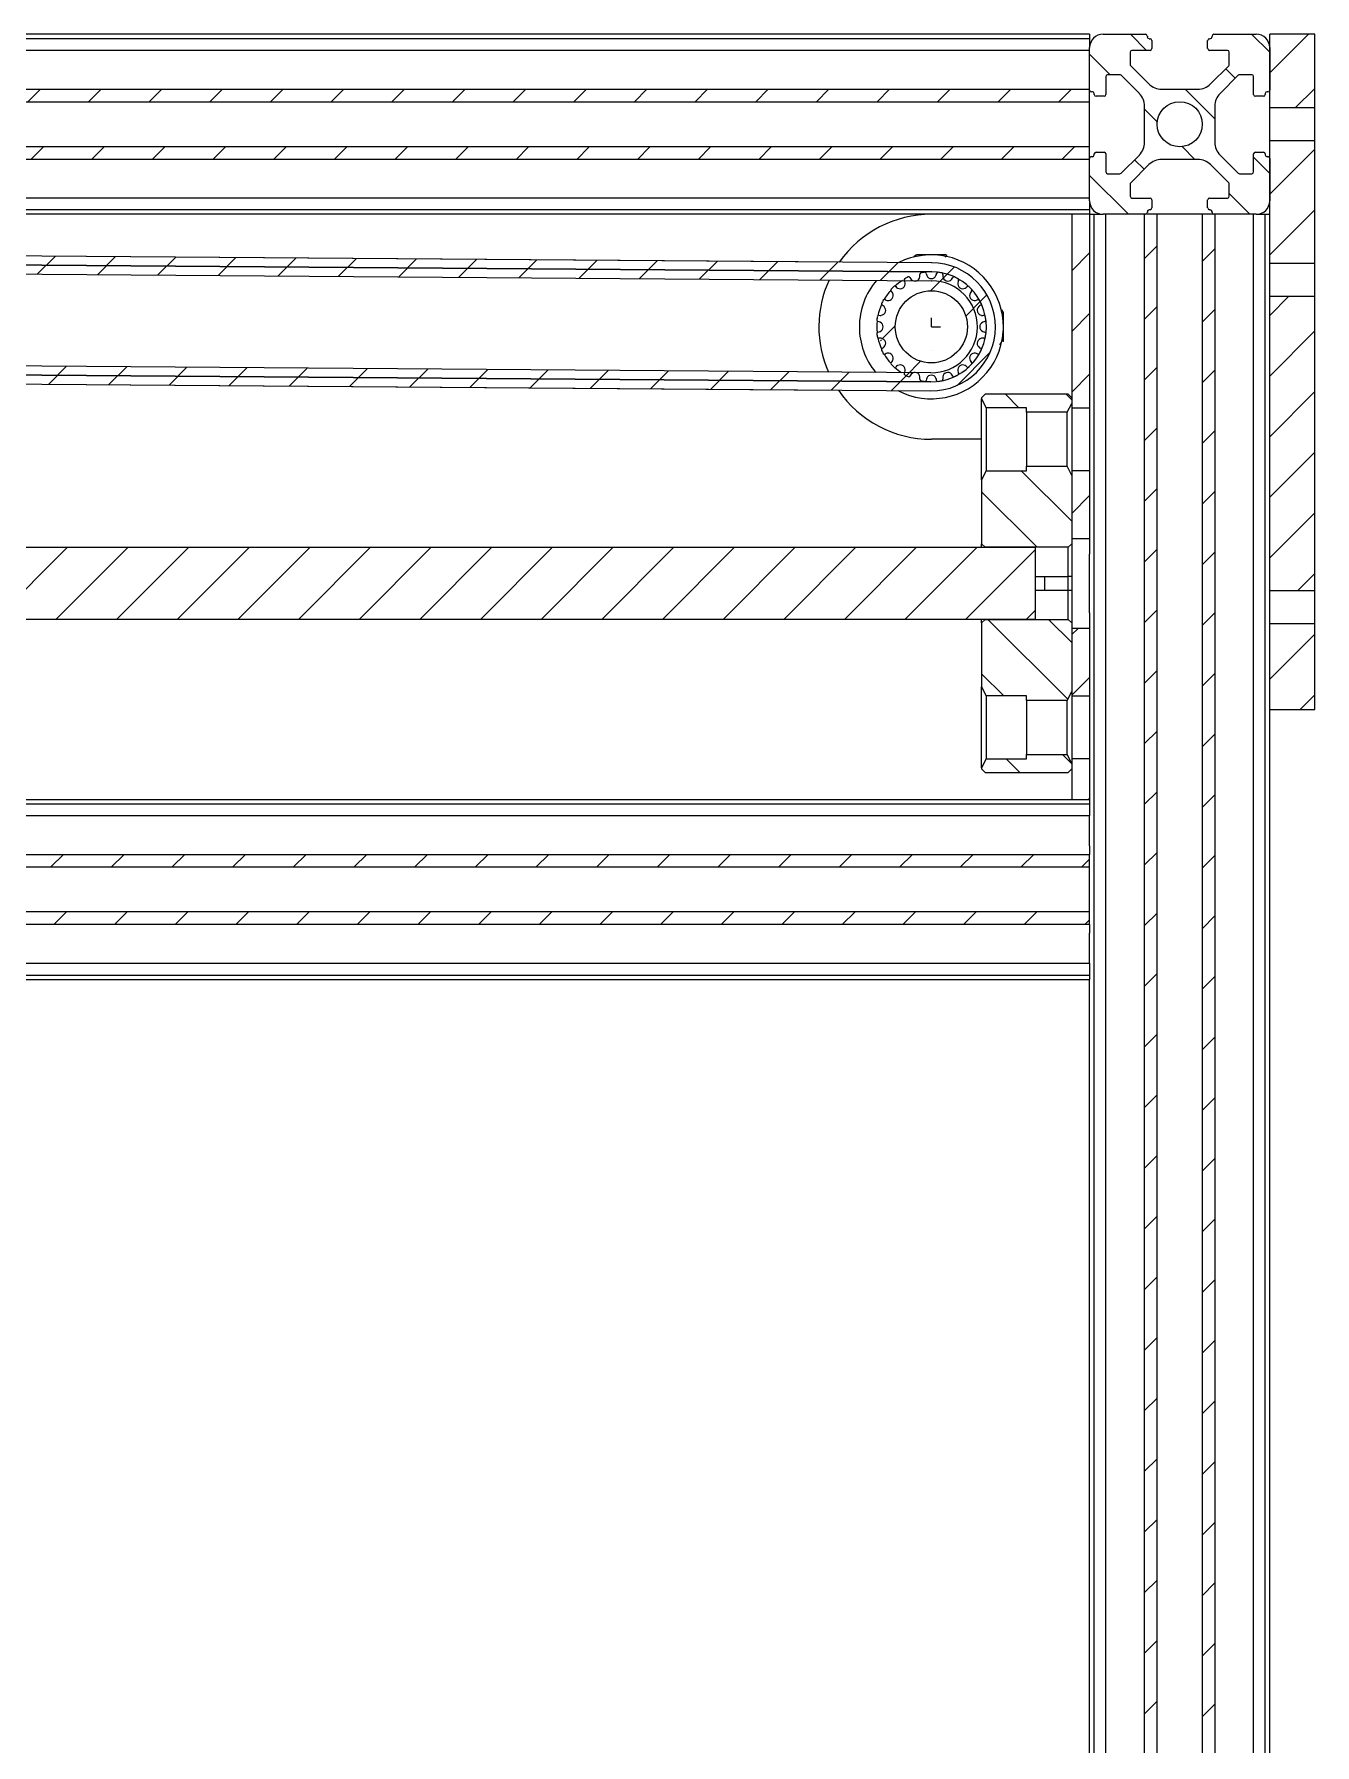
# Model space of a CAD drawing. Header units: millimetres. Extents: x -300 to 1184, y 5 to 1469.
# Drawn here: x 852.9 to 947.7, y 609.6 to 736.2 of the extents above; entities that cross this region are included whole.
import ezdxf

# ---------------------------------------------------------------- set-up
doc = ezdxf.new("R2010")
doc.units = ezdxf.units.MM
doc.linetypes.add('CENTERX2', pattern=[20.32, 12.7, -2.54, 2.54, -2.54])

msp = doc.modelspace()

# ---------------------------------------------------------------- hatches: boundary and pattern name
at = {"linetype": 'Continuous', "lineweight": 18}
h = msp.add_hatch(dxfattribs=at)
h.set_pattern_fill('ANSI31', angle=90, style=0)
edge = h.paths.add_edge_path(flags=0)
edge.add_arc((933.32, 726.04), 0.133, 270, 315, ccw=False)
edge.add_line((933.32, 725.9), (932.41, 725.9))
edge.add_arc((932.41, 726.04), 0.133, 180, 270, ccw=False)
edge.add_line((932.28, 726.04), (932.28, 727.37))
edge.add_arc((932.15, 727.37), 0.133, 0, 90)
edge.add_line((932.15, 727.5), (931.55, 727.5))
edge.add_arc((931.55, 727.37), 0.133, 90, 180)
edge.add_line((931.41, 727.37), (931.41, 727.3))
edge.add_arc((931.28, 727.3), 0.133, 270, 360, ccw=False)
edge.add_line((931.28, 727.17), (931.21, 727.17))
edge.add_arc((931.21, 727.04), 0.133, 90, 180)
edge.add_line((931.08, 727.04), (931.08, 723.9))
edge.add_arc((932.08, 723.9), 1, 180, 270)
edge.add_line((932.08, 722.9), (935.21, 722.9))
edge.add_arc((935.21, 723.04), 0.133, 270, 360)
edge.add_line((935.35, 723.04), (935.35, 723.1))
edge.add_arc((935.48, 723.1), 0.133, 90, 180, ccw=False)
edge.add_line((935.48, 723.24), (935.55, 723.24))
edge.add_arc((935.55, 723.37), 0.133, 270, 360)
edge.add_line((935.68, 723.37), (935.68, 723.97))
edge.add_arc((935.55, 723.97), 0.133, 0, 90)
edge.add_line((935.55, 724.1), (934.21, 724.1))
edge.add_arc((934.21, 724.24), 0.133, 180, 270, ccw=False)
edge.add_line((934.08, 724.24), (934.08, 725.14))
edge.add_arc((934.21, 725.14), 0.133, 135, 180, ccw=False)
edge.add_line((934.12, 725.23), (935.46, 726.58))
edge.add_arc((936.41, 725.64), 1.33, 90, 135, ccw=False)
edge.add_line((936.41, 726.97), (939.09, 726.97))
edge.add_arc((939.09, 725.64), 1.33, 45, 90, ccw=False)
edge.add_line((940.03, 726.58), (941.38, 725.23))
edge.add_arc((941.28, 725.14), 0.133, 0, 45, ccw=False)
edge.add_line((941.41, 725.14), (941.41, 724.24))
edge.add_arc((941.28, 724.24), 0.133, 270, 360, ccw=False)
edge.add_line((941.28, 724.1), (939.95, 724.1))
edge.add_arc((939.95, 723.97), 0.133, 90, 180)
edge.add_line((939.81, 723.97), (939.81, 723.37))
edge.add_arc((939.95, 723.37), 0.133, 180, 270)
edge.add_line((939.95, 723.24), (940.01, 723.24))
edge.add_arc((940.01, 723.1), 0.133, 0, 90, ccw=False)
edge.add_line((940.15, 723.1), (940.15, 723.04))
edge.add_arc((940.28, 723.04), 0.133, 180, 270)
edge.add_line((940.28, 722.9), (943.41, 722.9))
edge.add_arc((943.41, 723.9), 1, 270, 360)
edge.add_line((944.41, 723.9), (944.41, 727.04))
edge.add_arc((944.28, 727.04), 0.133, 0, 90)
edge.add_line((944.28, 727.17), (944.21, 727.17))
edge.add_arc((944.21, 727.3), 0.133, 180, 270, ccw=False)
edge.add_line((944.08, 727.3), (944.08, 727.37))
edge.add_arc((943.95, 727.37), 0.133, 0, 90)
edge.add_line((943.95, 727.5), (943.35, 727.5))
edge.add_arc((943.35, 727.37), 0.133, 90, 180)
edge.add_line((943.21, 727.37), (943.21, 726.04))
edge.add_arc((943.08, 726.04), 0.133, 270, 360, ccw=False)
edge.add_line((943.08, 725.9), (942.18, 725.9))
edge.add_arc((942.18, 726.04), 0.133, 225, 270, ccw=False)
edge.add_line((942.08, 725.94), (940.74, 727.29))
edge.add_arc((941.68, 728.23), 1.33, 180, 225, ccw=False)
edge.add_line((940.35, 728.23), (940.35, 730.91))
edge.add_arc((941.68, 730.91), 1.33, 135, 180, ccw=False)
edge.add_line((940.74, 731.85), (942.08, 733.2))
edge.add_arc((942.18, 733.1), 0.133, 90, 135, ccw=False)
edge.add_line((942.18, 733.24), (943.08, 733.24))
edge.add_arc((943.08, 733.1), 0.133, 0, 90, ccw=False)
edge.add_line((943.21, 733.1), (943.21, 731.77))
edge.add_arc((943.35, 731.77), 0.133, 180, 270)
edge.add_line((943.35, 731.64), (943.95, 731.64))
edge.add_arc((943.95, 731.77), 0.133, 270, 360)
edge.add_line((944.08, 731.77), (944.08, 731.84))
edge.add_arc((944.21, 731.84), 0.133, 90, 180, ccw=False)
edge.add_line((944.21, 731.97), (944.28, 731.97))
edge.add_arc((944.28, 732.1), 0.133, 270, 360)
edge.add_line((944.41, 732.1), (944.41, 735.24))
edge.add_arc((943.41, 735.24), 1, 0, 90)
edge.add_line((943.41, 736.24), (940.28, 736.24))
edge.add_arc((940.28, 736.1), 0.133, 90, 180)
edge.add_line((940.15, 736.1), (940.15, 736.04))
edge.add_arc((940.01, 736.04), 0.133, 270, 360, ccw=False)
edge.add_line((940.01, 735.9), (939.95, 735.9))
edge.add_arc((939.95, 735.77), 0.133, 90, 180)
edge.add_line((939.81, 735.77), (939.81, 735.17))
edge.add_arc((939.95, 735.17), 0.133, 180, 270)
edge.add_line((939.95, 735.04), (941.28, 735.04))
edge.add_arc((941.28, 734.9), 0.133, 0, 90, ccw=False)
edge.add_line((941.41, 734.9), (941.41, 734))
edge.add_arc((941.28, 734), 0.133, 315, 360, ccw=False)
edge.add_line((941.38, 733.9), (940.03, 732.56))
edge.add_arc((939.09, 733.5), 1.33, 270, 315, ccw=False)
edge.add_line((939.09, 732.17), (936.41, 732.17))
edge.add_arc((936.41, 733.5), 1.33, 225, 270, ccw=False)
edge.add_line((935.46, 732.56), (934.12, 733.9))
edge.add_arc((934.21, 734), 0.133, 180, 225, ccw=False)
edge.add_line((934.08, 734), (934.08, 734.9))
edge.add_arc((934.21, 734.9), 0.133, 90, 180, ccw=False)
edge.add_line((934.21, 735.04), (935.55, 735.04))
edge.add_arc((935.55, 735.17), 0.133, 270, 360)
edge.add_line((935.68, 735.17), (935.68, 735.77))
edge.add_arc((935.55, 735.77), 0.133, 0, 90)
edge.add_line((935.55, 735.9), (935.48, 735.9))
edge.add_arc((935.48, 736.04), 0.133, 180, 270, ccw=False)
edge.add_line((935.35, 736.04), (935.35, 736.1))
edge.add_arc((935.21, 736.1), 0.133, 0, 90)
edge.add_line((935.21, 736.24), (932.08, 736.24))
edge.add_arc((932.08, 735.24), 1, 90, 180)
edge.add_line((931.08, 735.24), (931.08, 732.1))
edge.add_arc((931.21, 732.1), 0.133, 180, 270)
edge.add_line((931.21, 731.97), (931.28, 731.97))
edge.add_arc((931.28, 731.84), 0.133, 0, 90, ccw=False)
edge.add_line((931.41, 731.84), (931.41, 731.77))
edge.add_arc((931.55, 731.77), 0.133, 180, 270)
edge.add_line((931.55, 731.64), (932.15, 731.64))
edge.add_arc((932.15, 731.77), 0.133, 270, 360)
edge.add_line((932.28, 731.77), (932.28, 733.1))
edge.add_arc((932.41, 733.1), 0.133, 90, 180, ccw=False)
edge.add_line((932.41, 733.24), (933.32, 733.24))
edge.add_arc((933.32, 733.1), 0.133, 45, 90, ccw=False)
edge.add_line((933.41, 733.2), (934.76, 731.85))
edge.add_arc((933.81, 730.91), 1.33, 0, 45, ccw=False)
edge.add_line((935.15, 730.91), (935.15, 728.23))
edge.add_arc((933.81, 728.23), 1.33, 315, 360, ccw=False)
edge.add_line((934.76, 727.29), (933.41, 725.94))
edge = h.paths.add_edge_path(flags=0)
edge.add_arc((937.75, 729.57), 1.67, 0, 360)
h = msp.add_hatch(dxfattribs=at)
h.set_pattern_fill('ANSI31', style=0)
h.paths.add_polyline_path([(947.75, 730.78), (947.75, 736.24), (944.41, 736.24), (944.41, 730.78)], flags=0)
h = msp.add_hatch(dxfattribs=at)
h.set_pattern_fill('ANSI31', style=0)
h.paths.add_polyline_path([(686.41, 732.17), (686.41, 731.24), (931.08, 731.24), (931.08, 732.17)], flags=0)
h = msp.add_hatch(dxfattribs=at)
h.set_pattern_fill('ANSI31', style=0)
h.paths.add_polyline_path([(944.41, 719.26), (947.75, 719.26), (947.75, 728.36), (944.41, 728.36)], flags=0)
h = msp.add_hatch(dxfattribs=at)
h.set_pattern_fill('ANSI31', style=0)
h.paths.add_polyline_path([(931.08, 726.97), (931.08, 727.9), (686.41, 727.9), (686.41, 726.97)], flags=0)
h = msp.add_hatch(dxfattribs=at)
h.set_pattern_fill('ANSI31', style=0)
h.paths.add_polyline_path([(931.08, 708.57), (931.08, 722.9), (929.75, 722.9), (929.75, 708.57)], flags=0)
h = msp.add_hatch(dxfattribs=at)
h.set_pattern_fill('ANSI31', style=0)
h.paths.add_polyline_path([(935.15, 722.9), (935.15, 482.9), (936.08, 482.9), (936.08, 722.9)], flags=0)
h = msp.add_hatch(dxfattribs=at)
h.set_pattern_fill('ANSI31', style=0)
h.paths.add_polyline_path([(939.41, 722.9), (939.41, 482.9), (940.35, 482.9), (940.35, 722.9)], flags=0)
h = msp.add_hatch(dxfattribs=at)
h.set_pattern_fill('ANSI31', style=0)
edge = h.paths.add_edge_path(flags=0)
edge.add_line((919.4, 719.31), (919.36, 719.31))
edge.add_line((919.36, 719.31), (699.78, 720.98))
edge.add_arc((699.75, 716.24), 4.74, 89.6263, 269.6263)
edge.add_line((699.72, 711.49), (919.33, 709.83))
edge.add_arc((919.36, 714.57), 4.74, 269.6263, 449.6263)
edge = h.paths.add_edge_path(flags=0)
edge.add_arc((699.75, 716.24), 3.41, 89.4801, 269.4801, ccw=False)
edge.add_line((699.78, 719.64), (919.36, 717.98))
edge.add_line((919.36, 717.98), (919.4, 717.98))
edge.add_arc((919.36, 714.57), 3.41, -90.5199, 89.4801, ccw=False)
edge.add_line((919.33, 711.16), (699.72, 712.83))
h = msp.add_hatch(dxfattribs=at)
h.set_pattern_fill('ANSI31', style=0)
edge = h.paths.add_edge_path(flags=0)
edge.add_arc((919.36, 714.57), 4.07, 187.0262, 190.9738)
edge.add_arc((915.46, 713.81), 0.1, 190.9738, 278.9317)
edge.add_arc((915.58, 713.06), 0.667, 83.932, 98.9317, ccw=False)
edge.add_arc((915.61, 713.35), 0.37, -47.932, 83.932, ccw=False)
edge.add_arc((915.41, 713.57), 0.667, 297.0683, 312.068, ccw=False)
edge.add_arc((915.76, 712.89), 0.1, 117.0683, 205.0262)
edge.add_arc((919.36, 714.57), 4.07, 205.0262, 208.9738)
edge.add_arc((915.89, 712.64), 0.1, 208.9738, 296.9317)
edge.add_arc((916.23, 711.96), 0.667, 101.932, 116.9317, ccw=False)
edge.add_arc((916.17, 712.25), 0.37, -29.932, 101.932, ccw=False)
edge.add_arc((915.92, 712.4), 0.667, 315.0683, 330.068, ccw=False)
edge.add_arc((916.46, 711.86), 0.1, 135.0683, 223.0262)
edge.add_arc((919.36, 714.57), 4.07, 223.0262, 226.9738)
edge.add_arc((916.65, 711.66), 0.1, 226.9738, 314.9317)
edge.add_arc((917.19, 711.12), 0.667, 119.932, 134.9317, ccw=False)
edge.add_arc((917.05, 711.38), 0.37, -11.932, 119.932, ccw=False)
edge.add_arc((916.76, 711.44), 0.667, 333.0683, 348.068, ccw=False)
edge.add_arc((917.44, 711.09), 0.1, 153.0683, 241.0262)
edge.add_arc((919.36, 714.57), 4.07, 241.0262, 244.9738)
edge.add_arc((917.68, 710.97), 0.1, 244.9738, 332.9317)
edge.add_arc((918.37, 710.62), 0.667, 137.932, 152.9317, ccw=False)
edge.add_arc((918.15, 710.82), 0.37, 6.068, 137.932, ccw=False)
edge.add_arc((917.85, 710.79), 0.667, -8.9317, 6.068, ccw=False)
edge.add_arc((918.61, 710.67), 0.1, 171.0683, 259.0262)
edge.add_arc((919.36, 714.57), 4.07, 259.0262, 262.9738)
edge.add_arc((918.88, 710.62), 0.1, 262.9738, 350.9317)
edge.add_arc((919.64, 710.5), 0.667, 155.932, 170.9317, ccw=False)
edge.add_arc((919.36, 710.62), 0.37, 24.068, 155.932, ccw=False)
edge.add_arc((919.09, 710.5), 0.667, 9.0683, 24.068, ccw=False)
edge.add_arc((919.85, 710.62), 0.1, 189.0683, 277.0262)
edge.add_arc((919.36, 714.57), 4.07, 277.0262, 280.9738)
edge.add_arc((920.12, 710.67), 0.1, 280.9738, 368.9317)
edge.add_arc((920.88, 710.79), 0.667, 173.932, 188.9317, ccw=False)
edge.add_arc((920.58, 710.82), 0.37, 42.068, 173.932, ccw=False)
edge.add_arc((920.36, 710.62), 0.667, 27.0683, 42.068, ccw=False)
edge.add_arc((921.05, 710.97), 0.1, 207.0683, 295.0262)
edge.add_arc((919.36, 714.57), 4.07, 295.0262, 298.9738)
edge.add_arc((921.29, 711.09), 0.1, 298.9738, 386.9317)
edge.add_arc((921.97, 711.44), 0.667, 191.932, 206.9317, ccw=False)
edge.add_arc((921.68, 711.38), 0.37, 60.068, 191.932, ccw=False)
edge.add_arc((921.53, 711.12), 0.667, 45.0683, 60.068, ccw=False)
edge.add_arc((922.08, 711.66), 0.1, 225.0683, 313.0262)
edge.add_arc((919.36, 714.57), 4.07, 313.0262, 316.9738)
edge.add_arc((922.27, 711.86), 0.1, 316.9738, 404.9317)
edge.add_arc((922.81, 712.4), 0.667, 209.932, 224.9317, ccw=False)
edge.add_arc((922.56, 712.25), 0.37, 78.068, 209.932, ccw=False)
edge.add_arc((922.49, 711.96), 0.667, 63.0683, 78.068, ccw=False)
edge.add_arc((922.84, 712.64), 0.1, 243.0683, 331.0262)
edge.add_arc((919.36, 714.57), 4.07, 331.0262, 334.9738)
edge.add_arc((922.97, 712.89), 0.1, 334.9738, 422.9317)
edge.add_arc((923.31, 713.57), 0.667, 227.932, 242.9317, ccw=False)
edge.add_arc((923.12, 713.35), 0.37, 96.068, 227.932, ccw=False)
edge.add_arc((923.15, 713.06), 0.667, 81.0683, 96.068, ccw=False)
edge.add_arc((923.27, 713.81), 0.1, 261.0683, 349.0262)
edge.add_arc((919.36, 714.57), 4.07, 349.0262, 352.9738)
edge.add_arc((923.31, 714.08), 0.1, 352.9738, 440.9317)
edge.add_arc((923.43, 714.84), 0.667, 245.932, 260.9317, ccw=False)
edge.add_arc((923.31, 714.57), 0.37, 114.068, 245.932, ccw=False)
edge.add_arc((923.43, 714.3), 0.667, 99.0683, 114.068, ccw=False)
edge.add_arc((923.31, 715.06), 0.1, 279.0683, 367.0262)
edge.add_arc((919.36, 714.57), 4.07, 7.0262, 10.9738)
edge.add_arc((923.27, 715.33), 0.1, 10.9738, 98.9317)
edge.add_arc((923.15, 716.08), 0.667, 263.932, 278.9317, ccw=False)
edge.add_arc((923.12, 715.79), 0.37, 132.068, 263.932, ccw=False)
edge.add_arc((923.31, 715.57), 0.667, 117.0683, 132.068, ccw=False)
edge.add_arc((922.97, 716.25), 0.1, 297.0683, 385.0262)
edge.add_arc((919.36, 714.57), 4.07, 25.0262, 28.9738)
edge.add_arc((922.84, 716.49), 0.1, 28.9738, 116.9317)
edge.add_arc((922.49, 717.18), 0.667, 281.932, 296.9317, ccw=False)
edge.add_arc((922.56, 716.89), 0.37, 150.068, 281.932, ccw=False)
edge.add_arc((922.81, 716.74), 0.667, 135.0683, 150.068, ccw=False)
edge.add_arc((922.27, 717.28), 0.1, 315.0683, 403.0262)
edge.add_arc((919.36, 714.57), 4.07, 43.0262, 46.9738)
edge.add_arc((922.08, 717.47), 0.1, 46.9738, 134.9317)
edge.add_arc((921.53, 718.02), 0.667, 299.932, 314.9317, ccw=False)
edge.add_arc((921.68, 717.76), 0.37, 168.068, 299.932, ccw=False)
edge.add_arc((921.97, 717.7), 0.667, 153.0683, 168.068, ccw=False)
edge.add_arc((921.29, 718.05), 0.1, 333.0683, 421.0262)
edge.add_arc((919.36, 714.57), 4.07, 61.0262, 64.9738)
edge.add_arc((921.05, 718.17), 0.1, 64.9738, 152.9317)
edge.add_arc((920.36, 718.52), 0.667, 317.932, 332.9317, ccw=False)
edge.add_arc((920.58, 718.32), 0.37, 186.068, 317.932, ccw=False)
edge.add_arc((920.88, 718.35), 0.667, 171.0683, 186.068, ccw=False)
edge.add_arc((920.12, 718.47), 0.1, 351.0683, 439.0262)
edge.add_arc((919.36, 714.57), 4.07, 79.0262, 82.9738)
edge.add_arc((919.85, 718.51), 0.1, 82.9738, 170.9317)
edge.add_arc((919.09, 718.63), 0.667, 335.932, 350.9317, ccw=False)
edge.add_arc((919.36, 718.51), 0.37, 204.068, 335.932, ccw=False)
edge.add_arc((919.64, 718.63), 0.667, 189.0683, 204.068, ccw=False)
edge.add_arc((918.88, 718.51), 0.1, 9.0683, 97.0262)
edge.add_arc((919.36, 714.57), 4.07, 97.0262, 100.9738)
edge.add_arc((918.61, 718.47), 0.1, 100.9738, 188.9317)
edge.add_arc((917.85, 718.35), 0.667, -6.068, 8.9317, ccw=False)
edge.add_arc((918.15, 718.32), 0.37, 222.068, 353.932, ccw=False)
edge.add_arc((918.37, 718.52), 0.667, 207.0683, 222.068, ccw=False)
edge.add_arc((917.68, 718.17), 0.1, 27.0683, 115.0262)
edge.add_arc((919.36, 714.57), 4.07, 115.0262, 118.9738)
edge.add_arc((917.44, 718.05), 0.1, 118.9738, 206.9317)
edge.add_arc((916.76, 717.7), 0.667, 11.932, 26.9317, ccw=False)
edge.add_arc((917.05, 717.76), 0.37, -119.932, 11.932, ccw=False)
edge.add_arc((917.19, 718.02), 0.667, 225.0683, 240.068, ccw=False)
edge.add_arc((916.65, 717.47), 0.1, 45.0683, 133.0262)
edge.add_arc((919.36, 714.57), 4.07, 133.0262, 136.9738)
edge.add_arc((916.46, 717.28), 0.1, 136.9738, 224.9317)
edge.add_arc((915.92, 716.74), 0.667, 29.932, 44.9317, ccw=False)
edge.add_arc((916.17, 716.89), 0.37, -101.932, 29.932, ccw=False)
edge.add_arc((916.23, 717.18), 0.667, 243.0683, 258.068, ccw=False)
edge.add_arc((915.89, 716.49), 0.1, 63.0683, 151.0262)
edge.add_arc((919.36, 714.57), 4.07, 151.0262, 154.9738)
edge.add_arc((915.76, 716.25), 0.1, 154.9738, 242.9317)
edge.add_arc((915.41, 715.57), 0.667, 47.932, 62.9317, ccw=False)
edge.add_arc((915.61, 715.79), 0.37, -83.932, 47.932, ccw=False)
edge.add_arc((915.58, 716.08), 0.667, 261.0683, 276.068, ccw=False)
edge.add_arc((915.46, 715.33), 0.1, 81.0683, 169.0262)
edge.add_arc((919.36, 714.57), 4.07, 169.0262, 172.9738)
edge.add_arc((915.42, 715.06), 0.1, 172.9738, 260.9317)
edge.add_arc((915.3, 714.3), 0.667, 65.932, 80.9317, ccw=False)
edge.add_arc((915.42, 714.57), 0.37, -65.932, 65.932, ccw=False)
edge.add_arc((915.3, 714.84), 0.667, 279.0683, 294.068, ccw=False)
edge.add_arc((915.42, 714.08), 0.1, 99.0683, 187.0262)
edge = h.paths.add_edge_path(flags=0)
edge.add_arc((919.36, 714.57), 2.67, 0, 360)
h = msp.add_hatch(dxfattribs=at)
h.set_pattern_fill('ANSI31', style=0)
h.paths.add_polyline_path([(944.41, 695.03), (947.75, 695.03), (947.75, 716.84), (944.41, 716.84)], flags=0)
h = msp.add_hatch(dxfattribs=at)
h.set_pattern_fill('ANSI31', angle=90, style=0)
h.paths.add_polyline_path([(923.08, 709.3), (923.08, 709.24), (923.41, 708.57), (926.41, 708.57), (926.41, 708.24), (929.42, 708.24), (929.75, 708.9), (929.75, 709.3), (929.48, 709.57), (923.35, 709.57)], flags=0)
h = msp.add_hatch(dxfattribs=at)
h.set_pattern_fill('ANSI31', angle=90, style=0)
h.paths.add_polyline_path([(926.41, 703.9), (923.41, 703.9), (923.08, 703.24), (923.08, 698.5), (923.35, 698.24), (929.48, 698.24), (929.75, 698.5), (929.75, 703.57), (929.42, 704.24), (926.41, 704.24)], flags=0)
h = msp.add_hatch(dxfattribs=at)
h.set_pattern_fill('ANSI31', style=0)
h.paths.add_polyline_path([(931.08, 698.9), (931.08, 703.9), (929.75, 703.9), (929.75, 698.9)], flags=0)
h = msp.add_hatch(dxfattribs=at)
h.set_pattern_fill('ANSI31', style=0)
h.paths.add_polyline_path([(682.41, 692.9), (927.08, 692.9), (927.08, 698.24), (682.41, 698.24)], flags=0)
h = msp.add_hatch(dxfattribs=at)
h.set_pattern_fill('ANSI31', angle=90, style=0)
h.paths.add_polyline_path([(923.08, 692.64), (923.08, 687.9), (923.41, 687.24), (926.41, 687.24), (926.41, 686.9), (929.42, 686.9), (929.75, 687.57), (929.75, 692.64), (929.48, 692.9), (923.35, 692.9)], flags=0)
h = msp.add_hatch(dxfattribs=at)
h.set_pattern_fill('ANSI31', style=0)
h.paths.add_polyline_path([(929.75, 692.24), (929.75, 687.24), (931.08, 687.24), (931.08, 692.24)], flags=0)
h = msp.add_hatch(dxfattribs=at)
h.set_pattern_fill('ANSI31', style=0)
h.paths.add_polyline_path([(944.41, 692.6), (944.41, 686.24), (947.75, 686.24), (947.75, 692.6)], flags=0)
h = msp.add_hatch(dxfattribs=at)
h.set_pattern_fill('ANSI31', angle=90, style=0)
h.paths.add_polyline_path([(926.41, 682.57), (923.41, 682.57), (923.08, 681.9), (923.08, 681.84), (923.35, 681.57), (929.48, 681.57), (929.75, 681.84), (929.75, 682.24), (929.42, 682.9), (926.41, 682.9)], flags=0)
h = msp.add_hatch(dxfattribs=at)
h.set_pattern_fill('ANSI31', style=0)
h.paths.add_polyline_path([(929.75, 682.57), (929.75, 679.57), (931.08, 679.57), (931.08, 682.57)], flags=0)
h = msp.add_hatch(dxfattribs=at)
h.set_pattern_fill('ANSI31', style=0)
h.paths.add_polyline_path([(686.41, 674.57), (931.08, 674.57), (931.08, 675.5), (686.41, 675.5)], flags=0)
h = msp.add_hatch(dxfattribs=at)
h.set_pattern_fill('ANSI31', style=0)
h.paths.add_polyline_path([(686.41, 670.3), (931.08, 670.3), (931.08, 671.24), (686.41, 671.24)], flags=0)

# ---------------------------------------------------------------- linework, layer by layer
at = {"color": 7, "linetype": 'Continuous', "lineweight": 25}
for p, q in [((931.08, 736.24), (686.41, 736.24)), ((931.08, 736.24), (931.08, 736.1)), ((931.08, 736.1), (931.08, 736.04)), ((931.08, 736.04), (931.08, 735.9)), ((932.08, 736.24), (935.21, 736.24)), ((935.35, 736.1), (935.35, 736.04)), ((940.15, 736.04), (940.15, 736.1)), ((940.28, 736.24), (943.41, 736.24)), ((944.41, 730.78), (944.41, 736.24)), ((947.75, 736.24), (944.41, 736.24)), ((947.75, 730.78), (947.75, 736.24)), ((931.08, 735.9), (686.41, 735.9)), ((931.08, 735.04), (686.41, 735.04)), ((931.08, 735.9), (931.08, 735.77)), ((931.08, 735.77), (931.08, 735.24)), ((931.08, 732.1), (931.08, 735.24)), ((934.08, 734.9), (934.08, 734)), ((935.55, 735.04), (934.21, 735.04)), ((935.48, 735.9), (935.55, 735.9)), ((935.68, 735.77), (935.68, 735.17)), ((939.81, 735.17), (939.81, 735.77)), ((939.95, 735.9), (940.01, 735.9)), ((941.28, 735.04), (939.95, 735.04)), ((941.41, 734), (941.41, 734.9)), ((944.41, 735.24), (944.41, 732.1)), ((934.12, 733.9), (935.46, 732.56)), ((940.03, 732.56), (941.38, 733.9)), ((686.41, 732.17), (931.08, 732.17)), ((931.08, 731.24), (931.08, 732.17)), ((932.28, 733.1), (932.28, 731.77)), ((933.32, 733.24), (932.41, 733.24)), ((934.76, 731.85), (933.41, 733.2)), ((936.41, 732.17), (939.09, 732.17)), ((942.08, 733.2), (940.74, 731.85)), ((943.08, 733.24), (942.18, 733.24)), ((943.21, 731.77), (943.21, 733.1)), ((686.41, 731.24), (931.08, 731.24)), ((931.08, 727.9), (931.08, 731.24)), ((931.28, 731.97), (931.21, 731.97)), ((931.41, 731.77), (931.41, 731.84)), ((932.15, 731.64), (931.55, 731.64)), ((935.15, 728.23), (935.15, 730.91)), ((940.35, 730.91), (940.35, 728.23)), ((943.95, 731.64), (943.35, 731.64)), ((944.08, 731.84), (944.08, 731.77)), ((944.28, 731.97), (944.21, 731.97)), ((947.75, 730.78), (944.41, 730.78)), ((944.41, 728.36), (944.41, 730.78)), ((947.75, 728.36), (947.75, 730.78)), ((944.41, 719.26), (944.41, 728.36)), ((944.41, 728.36), (947.75, 728.36)), ((947.75, 719.26), (947.75, 728.36)), ((931.08, 727.9), (686.41, 727.9)), ((931.08, 726.97), (931.08, 727.9)), ((931.21, 727.17), (931.28, 727.17)), ((931.41, 727.3), (931.41, 727.37)), ((931.55, 727.5), (932.15, 727.5)), ((932.28, 727.37), (932.28, 726.04)), ((933.41, 725.94), (934.76, 727.29)), ((940.74, 727.29), (942.08, 725.94)), ((943.21, 726.04), (943.21, 727.37)), ((943.35, 727.5), (943.95, 727.5)), ((944.08, 727.37), (944.08, 727.3)), ((944.21, 727.17), (944.28, 727.17)), ((931.08, 726.97), (686.41, 726.97)), ((931.08, 723.9), (931.08, 727.04)), ((932.41, 725.9), (933.32, 725.9)), ((935.46, 726.58), (934.12, 725.23)), ((939.09, 726.97), (936.41, 726.97)), ((941.38, 725.23), (940.03, 726.58)), ((942.18, 725.9), (943.08, 725.9)), ((944.41, 727.04), (944.41, 723.9)), ((934.08, 725.14), (934.08, 724.24)), ((941.41, 724.24), (941.41, 725.14)), ((931.08, 724.1), (686.41, 724.1)), ((931.08, 723.9), (931.08, 723.37)), ((931.08, 723.37), (931.08, 723.24)), ((934.21, 724.1), (935.55, 724.1)), ((935.68, 723.97), (935.68, 723.37)), ((939.81, 723.37), (939.81, 723.97)), ((939.95, 724.1), (941.28, 724.1)), ((931.08, 723.24), (686.41, 723.24)), ((929.75, 722.9), (686.41, 722.9)), ((931.08, 722.9), (929.75, 722.9)), ((929.75, 722.9), (929.75, 708.57)), ((931.08, 723.24), (931.08, 723.1)), ((931.08, 723.1), (931.08, 723.04)), ((931.08, 723.04), (931.08, 722.9)), ((931.08, 722.9), (931.08, 708.57)), ((931.08, 722.9), (931.21, 722.9)), ((931.21, 722.9), (931.28, 722.9)), ((931.28, 722.9), (931.41, 722.9)), ((931.41, 482.9), (931.41, 722.9)), ((931.41, 722.9), (931.55, 722.9)), ((931.55, 722.9), (932.08, 722.9)), ((935.21, 722.9), (932.08, 722.9)), ((932.28, 482.9), (932.28, 722.9)), ((935.15, 482.9), (935.15, 722.9)), ((936.08, 722.9), (935.15, 722.9)), ((935.35, 723.1), (935.35, 723.04)), ((935.55, 723.24), (935.48, 723.24)), ((936.08, 482.9), (936.08, 722.9)), ((939.41, 722.9), (936.08, 722.9)), ((939.41, 722.9), (939.41, 482.9)), ((940.35, 722.9), (939.41, 722.9)), ((940.01, 723.24), (939.95, 723.24)), ((940.15, 723.04), (940.15, 723.1)), ((943.41, 722.9), (940.28, 722.9)), ((940.35, 722.9), (940.35, 482.9)), ((943.21, 482.9), (943.21, 722.9)), ((943.41, 722.9), (943.95, 722.9)), ((943.95, 722.9), (944.08, 722.9)), ((944.08, 482.9), (944.08, 722.9)), ((944.08, 722.9), (944.21, 722.9)), ((944.21, 722.9), (944.28, 722.9)), ((944.28, 722.9), (944.41, 722.9)), ((919.36, 719.31), (699.78, 720.98)), ((912.55, 719.36), (702.3, 720.96)), ((699.78, 719.64), (919.36, 717.98)), ((918.27, 719.89), (918.06, 719.74)), ((918.3, 719.91), (918.27, 719.88)), ((920.43, 719.91), (918.3, 719.91)), ((918.34, 719.92), (918.32, 719.91)), ((920.39, 719.74), (920.54, 719.83)), ((920.53, 719.84), (920.43, 719.91)), ((920.52, 719.83), (920.53, 719.83)), ((919.4, 719.31), (919.36, 719.31)), ((947.75, 719.26), (944.41, 719.26)), ((944.41, 716.84), (944.41, 719.26)), ((947.75, 716.84), (947.75, 719.26)), ((919.36, 717.98), (919.4, 717.98)), ((924.7, 715.64), (924.57, 715.82)), ((944.41, 716.84), (947.75, 716.84)), ((944.41, 695.03), (944.41, 716.84)), ((947.75, 695.03), (947.75, 716.84)), ((924.7, 713.5), (924.7, 715.64)), ((924.6, 713.54), (924.66, 713.54)), ((924.7, 713.49), (924.7, 713.5)), ((919.33, 711.16), (699.72, 712.83)), ((699.72, 711.49), (919.33, 709.83)), ((704.49, 711.46), (912.48, 709.88)), ((923.35, 709.57), (923.08, 709.3)), ((929.48, 709.57), (923.35, 709.57)), ((929.75, 709.3), (929.48, 709.57)), ((923.08, 709.3), (923.08, 709.24)), ((923.08, 709.24), (923.41, 708.57)), ((923.08, 703.24), (923.08, 709.24)), ((923.41, 708.57), (923.41, 703.9)), ((926.41, 708.57), (923.41, 708.57)), ((926.41, 708.24), (926.41, 708.57)), ((929.42, 708.24), (926.41, 708.24)), ((926.41, 708.24), (926.41, 704.24)), ((929.42, 708.24), (929.75, 708.9)), ((929.42, 704.24), (929.42, 708.24)), ((929.75, 709.3), (929.75, 708.9)), ((929.75, 708.57), (931.08, 708.57)), ((929.75, 708.57), (929.75, 703.9)), ((931.08, 708.57), (931.08, 703.9)), ((923.08, 706.24), (919.36, 706.24)), ((923.41, 703.9), (923.08, 703.24)), ((923.08, 703.24), (923.08, 698.5)), ((923.41, 703.9), (926.41, 703.9)), ((926.41, 703.9), (926.41, 704.24)), ((926.41, 704.24), (929.42, 704.24)), ((929.75, 703.57), (929.42, 704.24)), ((931.08, 703.9), (929.75, 703.9)), ((929.75, 703.9), (929.75, 698.9)), ((929.75, 703.57), (929.75, 698.5)), ((931.08, 703.9), (931.08, 698.9)), ((682.41, 698.24), (927.08, 698.24)), ((923.08, 698.5), (923.35, 698.24)), ((923.08, 698.24), (923.08, 698.5)), ((929.48, 698.24), (923.35, 698.24)), ((927.08, 692.9), (927.08, 698.24)), ((929.48, 698.24), (929.75, 698.5)), ((929.48, 696.07), (929.48, 698.24)), ((929.75, 698.9), (931.08, 698.9)), ((929.75, 698.5), (929.75, 696.07)), ((931.08, 698.9), (931.08, 697.74)), ((931.08, 693.4), (931.08, 697.74)), ((927.08, 696.07), (929.48, 696.07)), ((927.75, 695.07), (927.75, 696.07)), ((929.75, 696.07), (929.48, 696.07)), ((929.48, 695.07), (929.48, 696.07)), ((929.75, 696.07), (929.75, 695.07)), ((927.08, 695.07), (929.48, 695.07)), ((929.48, 692.9), (929.48, 695.07)), ((929.48, 695.07), (929.75, 695.07)), ((929.75, 695.07), (929.75, 692.64)), ((947.75, 695.03), (944.41, 695.03)), ((944.41, 692.6), (944.41, 695.03)), ((947.75, 692.6), (947.75, 695.03)), ((927.08, 692.9), (682.41, 692.9)), ((923.35, 692.9), (923.08, 692.64)), ((923.08, 692.64), (923.08, 692.9)), ((923.35, 692.9), (929.48, 692.9)), ((929.75, 692.64), (929.48, 692.9)), ((931.08, 693.4), (931.08, 692.24)), ((923.08, 692.64), (923.08, 687.9)), ((929.75, 692.64), (929.75, 687.57)), ((931.08, 692.24), (929.75, 692.24)), ((929.75, 692.24), (929.75, 687.24)), ((931.08, 692.24), (931.08, 687.24)), ((944.41, 692.6), (947.75, 692.6)), ((944.41, 686.24), (944.41, 692.6)), ((947.75, 686.24), (947.75, 692.6)), ((923.08, 687.9), (923.41, 687.24)), ((923.08, 681.9), (923.08, 687.9)), ((926.41, 687.24), (923.41, 687.24)), ((923.41, 687.24), (923.41, 682.57)), ((926.41, 686.9), (926.41, 687.24)), ((929.42, 686.9), (926.41, 686.9)), ((926.41, 686.9), (926.41, 682.9)), ((929.42, 686.9), (929.75, 687.57)), ((929.42, 682.9), (929.42, 686.9)), ((929.75, 687.24), (931.08, 687.24)), ((929.75, 687.24), (929.75, 682.57)), ((931.08, 687.24), (931.08, 682.57)), ((944.41, 686.24), (947.75, 686.24)), ((944.41, 482.9), (944.41, 686.24)), ((926.41, 682.57), (926.41, 682.9)), ((926.41, 682.9), (929.42, 682.9)), ((929.75, 682.24), (929.42, 682.9)), ((923.41, 682.57), (923.08, 681.9)), ((923.08, 681.9), (923.08, 681.84)), ((923.08, 681.84), (923.35, 681.57)), ((923.35, 681.57), (929.48, 681.57)), ((923.41, 682.57), (926.41, 682.57)), ((929.48, 681.57), (929.75, 681.84)), ((931.08, 682.57), (929.75, 682.57)), ((929.75, 682.57), (929.75, 679.57)), ((929.75, 682.24), (929.75, 681.84)), ((931.08, 682.57), (931.08, 679.57)), ((686.41, 679.57), (929.75, 679.57)), ((686.41, 679.24), (931.08, 679.24)), ((929.75, 679.57), (931.08, 679.57)), ((931.08, 679.57), (931.08, 679.44)), ((931.08, 679.44), (931.08, 679.37)), ((931.08, 679.37), (931.08, 679.24)), ((931.08, 679.24), (931.08, 679.1)), ((931.08, 679.1), (931.08, 678.5)), ((686.41, 678.37), (931.08, 678.37)), ((931.08, 678.5), (931.08, 678.37)), ((931.08, 676.14), (931.08, 678.37)), ((686.41, 675.5), (931.08, 675.5)), ((931.08, 676.14), (931.08, 675.89)), ((931.08, 675.89), (931.08, 675.5)), ((931.08, 674.57), (931.08, 675.5)), ((686.41, 674.57), (931.08, 674.57)), ((931.08, 671.24), (931.08, 674.57)), ((931.08, 671.24), (686.41, 671.24)), ((931.08, 670.3), (686.41, 670.3)), ((931.08, 670.3), (931.08, 671.24)), ((931.08, 670.3), (931.08, 669.91)), ((931.08, 669.91), (931.08, 669.66)), ((931.08, 667.44), (931.08, 669.66)), ((686.41, 667.44), (931.08, 667.44)), ((686.41, 666.57), (931.08, 666.57)), ((931.08, 667.44), (931.08, 667.3)), ((931.08, 667.3), (931.08, 666.7)), ((931.08, 666.7), (931.08, 666.57)), ((931.08, 666.57), (931.08, 666.44)), ((931.08, 666.44), (931.08, 666.37)), ((931.08, 666.37), (931.08, 666.24)), ((686.41, 666.24), (931.08, 666.24)), ((931.08, 522.9), (931.08, 666.24))]:
    msp.add_line(p, q, dxfattribs=at)
at = {"color": 7, "linetype": 'Continuous'}
for p, q in [((919.4, 718.64), (699.78, 720.31)), ((699.78, 720.31), (919.4, 718.64)), ((699.72, 712.16), (919.33, 710.49)), ((919.33, 710.49), (699.72, 712.16))]:
    msp.add_line(p, q, dxfattribs=at)
at = {"color": 7, "linetype": 'CENTERX2'}
for q in [(919.36, 715.24), (920.03, 714.57)]:
    msp.add_line((919.36, 714.57), q, dxfattribs=at)
at = {"color": 7, "linetype": 'Continuous', "lineweight": 25}
for centre, radius in [((937.75, 729.57), 1.67), ((919.36, 714.57), 2.67)]:
    msp.add_circle(centre, radius, dxfattribs=at)
for centre, radius, start, end in [((932.08, 735.24), 1, 90, 180), ((935.21, 736.1), 0.133, 0, 90), ((935.48, 736.04), 0.133, 180, 270), ((940.01, 736.04), 0.133, 270, 0), ((940.28, 736.1), 0.133, 90, 180), ((943.41, 735.24), 1, 0, 90), ((934.21, 734.9), 0.133, 90, 180), ((935.55, 735.77), 0.133, 0, 90), ((935.55, 735.17), 0.133, 270, 0), ((939.95, 735.77), 0.133, 90, 180), ((939.95, 735.17), 0.133, 180, 270), ((941.28, 734.9), 0.133, 0, 90), ((934.21, 734), 0.133, 180, 225), ((941.28, 734), 0.133, 315, 0), ((932.41, 733.1), 0.133, 90, 180), ((933.32, 733.1), 0.133, 45, 90), ((936.41, 733.5), 1.33, 225, 270), ((939.09, 733.5), 1.33, 270, 315), ((942.18, 733.1), 0.133, 90, 135), ((943.08, 733.1), 0.133, 0, 90), ((931.21, 732.1), 0.133, 180, 270), ((931.28, 731.84), 0.133, 0, 90), ((931.55, 731.77), 0.133, 180, 270), ((932.15, 731.77), 0.133, 270, 0), ((933.81, 730.91), 1.33, 0, 45), ((941.68, 730.91), 1.33, 135, 180), ((943.35, 731.77), 0.133, 180, 270), ((943.95, 731.77), 0.133, 270, 0), ((944.21, 731.84), 0.133, 90, 180), ((944.28, 732.1), 0.133, 270, 0), ((931.21, 727.04), 0.133, 90, 180), ((931.28, 727.3), 0.133, 270, 0), ((931.55, 727.37), 0.133, 90, 180), ((932.15, 727.37), 0.133, 0, 90), ((933.81, 728.23), 1.33, 315, 0), ((941.68, 728.23), 1.33, 180, 225), ((943.35, 727.37), 0.133, 90, 180), ((943.95, 727.37), 0.133, 0, 90), ((944.21, 727.3), 0.133, 180, 270), ((944.28, 727.04), 0.133, 0, 90), ((932.41, 726.04), 0.133, 180, 270), ((933.32, 726.04), 0.133, 270, 315), ((936.41, 725.64), 1.33, 90, 135), ((939.09, 725.64), 1.33, 45, 90), ((942.18, 726.04), 0.133, 225, 270), ((943.08, 726.04), 0.133, 270, 0), ((934.21, 725.14), 0.133, 135, 180), ((941.28, 725.14), 0.133, 0, 45), ((932.08, 723.9), 1, 180, 270), ((934.21, 724.24), 0.133, 180, 270), ((935.55, 723.97), 0.133, 0, 90), ((935.55, 723.37), 0.133, 270, 0), ((939.95, 723.97), 0.133, 90, 180), ((939.95, 723.37), 0.133, 180, 270), ((941.28, 724.24), 0.133, 270, 0), ((943.41, 723.9), 1, 270, 0), ((919.36, 714.57), 8.33, 90, 144.8863), ((935.21, 723.04), 0.133, 270, 0), ((935.48, 723.1), 0.133, 90, 180), ((940.01, 723.1), 0.133, 0, 90), ((940.28, 723.04), 0.133, 180, 270), ((919.36, 714.57), 5.33, 242.3103, 116.8201), ((919.36, 714.57), 4.07, 115.0262, 118.9738), ((917.68, 718.17), 0.1, 27.0683, 115.0262), ((918.37, 718.52), 0.667, 207.0683, 222.068), ((918.15, 718.32), 0.37, 222.068, 353.932), ((918.61, 718.47), 0.1, 100.9738, 188.9317), ((917.85, 718.35), 0.667, 353.932, 8.9317), ((919.36, 714.57), 4.07, 97.0262, 100.9738), ((918.88, 718.51), 0.1, 9.0683, 97.0262), ((919.64, 718.63), 0.667, 189.0683, 204.068), ((919.36, 718.51), 0.37, 204.068, 335.932), ((919.36, 714.57), 4.74, 269.6263, 89.6263), ((919.09, 718.63), 0.667, 335.932, 350.9317), ((919.85, 718.51), 0.1, 82.9738, 170.9317), ((919.36, 714.57), 4.07, 79.0262, 82.9738), ((920.12, 718.47), 0.1, 351.0683, 79.0262), ((920.88, 718.35), 0.667, 171.0683, 186.068), ((920.58, 718.32), 0.37, 186.068, 317.932), ((920.36, 718.52), 0.667, 317.932, 332.9317), ((921.05, 718.17), 0.1, 64.9738, 152.9317), ((919.36, 714.57), 4.07, 61.0262, 64.9738), ((919.36, 714.57), 8.33, 155.4247, 203.7057), ((919.36, 714.57), 5.33, 139.849, 180), ((919.36, 714.57), 4.04, 138.0027, 149.9973), ((916.17, 716.89), 0.37, 258.068, 29.932), ((916.46, 717.28), 0.1, 136.9738, 224.9317), ((919.36, 714.57), 4.07, 133.0262, 136.9738), ((915.92, 716.74), 0.667, 29.932, 44.9317), ((916.65, 717.47), 0.1, 45.0683, 133.0262), ((919.36, 714.57), 4.04, 122.1422, 131.9973), ((917.19, 718.02), 0.667, 225.0683, 240.068), ((917.05, 717.76), 0.37, 240.068, 11.932), ((917.44, 718.05), 0.1, 118.9738, 206.9317), ((916.76, 717.7), 0.667, 11.932, 26.9317), ((919.36, 714.57), 3.41, 269.4801, 89.4801), ((921.68, 717.76), 0.37, 168.068, 299.932), ((921.97, 717.7), 0.667, 153.0683, 168.068), ((921.29, 718.05), 0.1, 333.0683, 61.0262), ((921.53, 718.02), 0.667, 299.932, 314.9317), ((922.08, 717.47), 0.1, 46.9738, 134.9317), ((919.36, 714.57), 4.07, 43.0262, 46.9738), ((922.56, 716.89), 0.37, 150.068, 281.932), ((922.81, 716.74), 0.667, 135.0683, 150.068), ((922.27, 717.28), 0.1, 315.0683, 43.0262), ((919.36, 714.57), 4.04, 156.0027, 167.9973), ((915.61, 715.79), 0.37, 276.068, 47.932), ((915.76, 716.25), 0.1, 154.9738, 242.9317), ((919.36, 714.57), 4.07, 151.0262, 154.9738), ((915.41, 715.57), 0.667, 47.932, 62.9317), ((915.89, 716.49), 0.1, 63.0683, 151.0262), ((916.23, 717.18), 0.667, 243.0683, 258.068), ((922.49, 717.18), 0.667, 281.932, 296.9317), ((923.12, 715.79), 0.37, 132.068, 263.932), ((922.84, 716.49), 0.1, 28.9738, 116.9317), ((923.31, 715.57), 0.667, 117.0683, 132.068), ((919.36, 714.57), 4.07, 25.0262, 28.9738), ((922.97, 716.25), 0.1, 297.0683, 25.0262), ((919.36, 714.57), 5.33, 180, 219.2814), ((919.36, 714.57), 4.07, 169.0262, 172.9738), ((915.42, 715.06), 0.1, 172.9738, 260.9317), ((919.36, 714.57), 4.04, 174.0027, 185.9973), ((915.46, 715.33), 0.1, 81.0683, 169.0262), ((915.3, 714.3), 0.667, 65.932, 80.9317), ((915.58, 716.08), 0.667, 261.0683, 276.068), ((915.42, 714.57), 0.37, 294.068, 65.932), ((923.31, 714.57), 0.37, 114.068, 245.932), ((923.15, 716.08), 0.667, 263.932, 278.9317), ((923.43, 714.3), 0.667, 99.0683, 114.068), ((923.27, 715.33), 0.1, 10.9738, 98.9317), ((923.31, 715.06), 0.1, 279.0683, 7.0262), ((919.36, 714.57), 4.07, 7.0262, 10.9738), ((915.42, 714.08), 0.1, 99.0683, 187.0262), ((919.36, 714.57), 4.07, 187.0262, 190.9738), ((915.46, 713.81), 0.1, 190.9738, 278.9317), ((915.3, 714.84), 0.667, 279.0683, 294.068), ((919.36, 714.57), 4.04, 192.0027, 203.9973), ((915.58, 713.06), 0.667, 83.932, 98.9317), ((915.61, 713.35), 0.37, 312.068, 83.932), ((923.12, 713.35), 0.37, 96.068, 227.932), ((923.15, 713.06), 0.667, 81.0683, 96.068), ((923.43, 714.84), 0.667, 245.932, 260.9317), ((923.27, 713.81), 0.1, 261.0683, 349.0262), ((923.31, 714.08), 0.1, 352.9738, 80.9317), ((919.36, 714.57), 4.07, 349.0262, 352.9738), ((915.76, 712.89), 0.1, 117.0683, 205.0262), ((919.36, 714.57), 4.07, 205.0262, 208.9738), ((915.41, 713.57), 0.667, 297.0683, 312.068), ((915.89, 712.64), 0.1, 208.9738, 296.9317), ((919.36, 714.57), 4.04, 210.0027, 221.9973), ((916.23, 711.96), 0.667, 101.932, 116.9317), ((916.17, 712.25), 0.37, 330.068, 101.932), ((916.46, 711.86), 0.1, 135.0683, 223.0262), ((915.92, 712.4), 0.667, 315.0683, 330.068), ((922.56, 712.25), 0.37, 78.068, 209.932), ((922.81, 712.4), 0.667, 209.932, 224.9317), ((922.27, 711.86), 0.1, 316.9738, 44.9317), ((922.49, 711.96), 0.667, 63.0683, 78.068), ((922.84, 712.64), 0.1, 243.0683, 331.0262), ((923.31, 713.57), 0.667, 227.932, 242.9317), ((919.36, 714.57), 4.07, 331.0262, 334.9738), ((922.97, 712.89), 0.1, 334.9738, 62.9317), ((919.36, 714.57), 4.07, 223.0262, 226.9738), ((916.65, 711.66), 0.1, 226.9738, 314.9317), ((919.36, 714.57), 4.04, 228.0027, 236.9881), ((917.19, 711.12), 0.667, 119.932, 134.9317), ((917.05, 711.38), 0.37, 348.068, 119.932), ((917.44, 711.09), 0.1, 153.0683, 241.0262), ((916.76, 711.44), 0.667, 333.0683, 348.068), ((919.36, 714.57), 4.07, 241.0262, 244.9738), ((917.68, 710.97), 0.1, 244.9738, 332.9317), ((918.37, 710.62), 0.667, 137.932, 152.9317), ((918.15, 710.82), 0.37, 6.068, 137.932), ((917.85, 710.79), 0.667, 351.0683, 6.068), ((918.61, 710.67), 0.1, 171.0683, 259.0262), ((918.88, 710.62), 0.1, 262.9738, 350.9317), ((919.64, 710.5), 0.667, 155.932, 170.9317), ((919.36, 710.62), 0.37, 24.068, 155.932), ((919.09, 710.5), 0.667, 9.0683, 24.068), ((919.85, 710.62), 0.1, 189.0683, 277.0262), ((920.12, 710.67), 0.1, 280.9738, 8.9317), ((920.88, 710.79), 0.667, 173.932, 188.9317), ((920.58, 710.82), 0.37, 42.068, 173.932), ((920.36, 710.62), 0.667, 27.0683, 42.068), ((921.05, 710.97), 0.1, 207.0683, 295.0262), ((919.36, 714.57), 4.07, 295.0262, 298.9738), ((921.68, 711.38), 0.37, 60.068, 191.932), ((921.97, 711.44), 0.667, 191.932, 206.9317), ((921.29, 711.09), 0.1, 298.9738, 26.9317), ((921.53, 711.12), 0.667, 45.0683, 60.068), ((922.08, 711.66), 0.1, 225.0683, 313.0262), ((919.36, 714.57), 4.07, 313.0262, 316.9738), ((919.36, 714.57), 8.33, 214.2441, 270), ((919.36, 714.57), 4.07, 259.0262, 262.9738), ((919.36, 714.57), 4.07, 277.0262, 280.9738)]:
    msp.add_arc(centre, radius, start, end, dxfattribs=at)
at = {"color": 7, "linetype": 'Continuous'}
msp.add_arc((919.36, 714.57), 4.07, 269.5652, 89.5652, dxfattribs=at)
msp.add_arc((919.36, 714.57), 4.07, 269.5652, 89.5652, dxfattribs=at)
at = {"color": 7, "linetype": 'Continuous', "lineweight": 25}
for points, knots in [([(924.43, 713.24), (924.46, 713.29), (924.52, 713.39), (924.58, 713.5), (924.61, 713.55)], [0, 0, 0, 0, 0.500275, 1, 1, 1, 1]), ([(924.66, 713.55), (924.66, 713.55), (924.65, 713.54), (924.64, 713.58), (924.64, 713.6)], [0, 0, 0, 0, 0.3711858, 1, 1, 1, 1]), ([(924.69, 713.49), (924.69, 713.49), (924.69, 713.46), (924.68, 713.53), (924.66, 713.7), (924.65, 713.9), (924.65, 714.05), (924.65, 714.08)], [0, 0, 0, 0, 0.037411, 0.321183, 0.619605, 0.917979, 1, 1, 1, 1])]:
    msp.add_open_spline(points, degree=3, knots=knots, dxfattribs=at)

doc.saveas('drawing.dxf')
